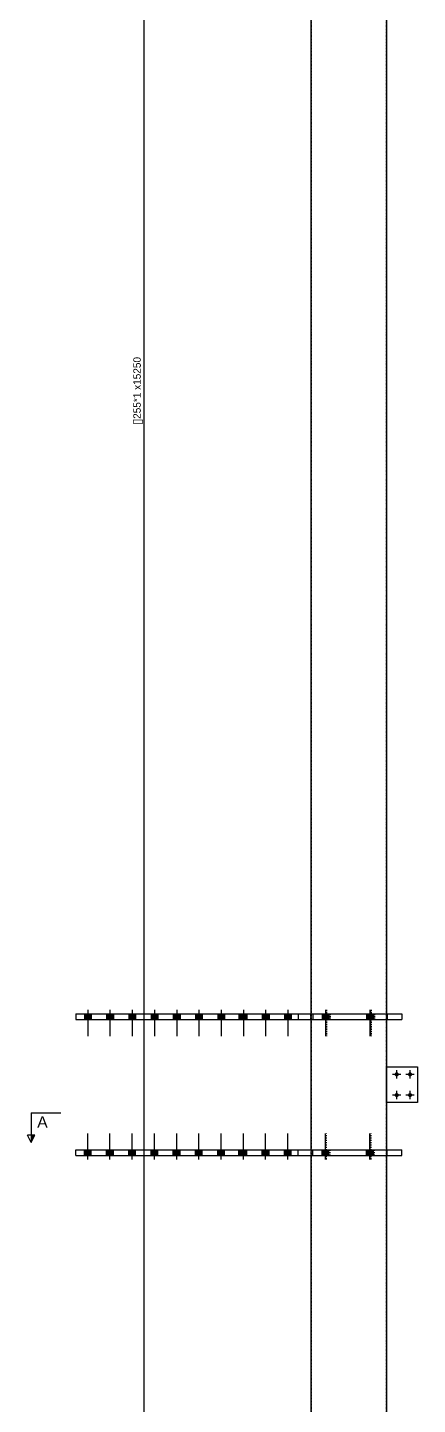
# Model space of a CAD drawing. Header units: millimetres. Extents: x 15962 to 71432, y 9666 to 72266.
# Drawn here: x 60872 to 62188, y 33116 to 37761 of the extents above; entities that cross this region are included whole.
import ezdxf

# ---------------------------------------------------------------- set-up
doc = ezdxf.new("R2010")
doc.units = ezdxf.units.MM
doc.header["$LTSCALE"] = 2
doc.linetypes.add('DXK_LINE_DOT1', pattern=[1.8814, 0.9407, -0.9407])
doc.linetypes.add('DXK_LINE_DOT2', pattern=[3.9198, 1.9599, -1.9599])
doc.styles.add('Arial', font='arial.ttf', dxfattribs={"height": 0.2})
doc.styles.add('Comic Sans MS', font='comic.ttf', dxfattribs={"height": 0.2})

msp = doc.modelspace()

# ---------------------------------------------------------------- hatches: boundary and pattern name
at = {"linetype": 'Continuous'}
for color, points in [(3, [(61087.2027, 34414.288), (61064.2027, 34414.288), (61064.2027, 34433.288), (61087.2027, 34433.288)]), (3, [(61087.2027, 34414.288), (61064.2027, 34414.288), (61064.2027, 34433.288), (61087.2027, 34433.288)]), (3, [(61162.2027, 34414.288), (61139.2027, 34414.288), (61139.2027, 34433.288), (61162.2027, 34433.288)]), (3, [(61162.2027, 34414.288), (61139.2027, 34414.288), (61139.2027, 34433.288), (61162.2027, 34433.288)]), (3, [(61237.2027, 34414.288), (61214.2027, 34414.288), (61214.2027, 34433.288), (61237.2027, 34433.288)]), (3, [(61237.2027, 34414.288), (61214.2027, 34414.288), (61214.2027, 34433.288), (61237.2027, 34433.288)]), (3, [(61312.2027, 34414.288), (61289.2027, 34414.288), (61289.2027, 34433.288), (61312.2027, 34433.288)]), (3, [(61312.2027, 34414.288), (61289.2027, 34414.288), (61289.2027, 34433.288), (61312.2027, 34433.288)]), (3, [(61387.2027, 34414.288), (61364.2027, 34414.288), (61364.2027, 34433.288), (61387.2027, 34433.288)]), (3, [(61387.2027, 34414.288), (61364.2027, 34414.288), (61364.2027, 34433.288), (61387.2027, 34433.288)]), (3, [(61462.2027, 34414.288), (61439.2027, 34414.288), (61439.2027, 34433.288), (61462.2027, 34433.288)]), (3, [(61462.2027, 34414.288), (61439.2027, 34414.288), (61439.2027, 34433.288), (61462.2027, 34433.288)]), (3, [(61537.2027, 34414.288), (61514.2027, 34414.288), (61514.2027, 34433.288), (61537.2027, 34433.288)]), (3, [(61537.2027, 34414.288), (61514.2027, 34414.288), (61514.2027, 34433.288), (61537.2027, 34433.288)]), (3, [(61612.2027, 34414.288), (61589.2027, 34414.288), (61589.2027, 34433.288), (61612.2027, 34433.288)]), (3, [(61612.2027, 34414.288), (61589.2027, 34414.288), (61589.2027, 34433.288), (61612.2027, 34433.288)]), (3, [(61687.2027, 34414.288), (61664.2027, 34414.288), (61664.2027, 34433.288), (61687.2027, 34433.288)]), (3, [(61687.2027, 34414.288), (61664.2027, 34414.288), (61664.2027, 34433.288), (61687.2027, 34433.288)]), (3, [(61762.2027, 34414.288), (61739.2027, 34414.288), (61739.2027, 34433.288), (61762.2027, 34433.288)]), (3, [(61762.2027, 34414.288), (61739.2027, 34414.288), (61739.2027, 34433.288), (61762.2027, 34433.288)]), (3, [(61889.3027, 34414.288), (61866.3027, 34414.288), (61866.3027, 34433.288), (61889.3027, 34433.288)]), (3, [(61889.3377, 34414.288), (61866.3377, 34414.288), (61866.3377, 34433.288), (61889.3377, 34433.288)]), (3, [(61889.3728, 34414.288), (61866.3728, 34414.288), (61866.3728, 34433.288), (61889.3728, 34433.288)]), (3, [(61889.4079, 34414.288), (61866.4079, 34414.288), (61866.4079, 34433.288), (61889.4079, 34433.288)]), (3, [(61889.443, 34414.288), (61866.443, 34414.288), (61866.443, 34433.288), (61889.443, 34433.288)]), (3, [(61889.478, 34414.288), (61866.478, 34414.288), (61866.478, 34433.288), (61889.478, 34433.288)]), (3, [(61889.5131, 34414.288), (61866.5131, 34414.288), (61866.5131, 34433.288), (61889.5131, 34433.288)]), (3, [(61889.5482, 34414.288), (61866.5482, 34414.288), (61866.5482, 34433.288), (61889.5482, 34433.288)]), (3, [(61889.5833, 34414.288), (61866.5833, 34414.288), (61866.5833, 34433.288), (61889.5833, 34433.288)]), (3, [(61889.6183, 34414.288), (61866.6183, 34414.288), (61866.6183, 34433.288), (61889.6183, 34433.288)]), (3, [(62039.3027, 34414.288), (62016.3027, 34414.288), (62016.3027, 34433.288), (62039.3027, 34433.288)]), (3, [(62039.3377, 34414.288), (62016.3377, 34414.288), (62016.3377, 34433.288), (62039.3377, 34433.288)]), (3, [(62039.3728, 34414.288), (62016.3728, 34414.288), (62016.3728, 34433.288), (62039.3728, 34433.288)]), (3, [(62039.4079, 34414.288), (62016.4079, 34414.288), (62016.4079, 34433.288), (62039.4079, 34433.288)]), (3, [(62039.443, 34414.288), (62016.443, 34414.288), (62016.443, 34433.288), (62039.443, 34433.288)]), (3, [(62039.478, 34414.288), (62016.478, 34414.288), (62016.478, 34433.288), (62039.478, 34433.288)]), (3, [(62039.5131, 34414.288), (62016.5131, 34414.288), (62016.5131, 34433.288), (62039.5131, 34433.288)]), (3, [(62039.5482, 34414.288), (62016.5482, 34414.288), (62016.5482, 34433.288), (62039.5482, 34433.288)]), (3, [(62039.5833, 34414.288), (62016.5833, 34414.288), (62016.5833, 34433.288), (62039.5833, 34433.288)]), (3, [(62039.6183, 34414.288), (62016.6183, 34414.288), (62016.6183, 34433.288), (62039.6183, 34433.288)]), (3, [(62111.0855, 34229.288, -1), (62125.0855, 34229.288, -1)]), (3, [(62156.0855, 34229.288, -1), (62170.0855, 34229.288, -1)]), (3, [(62111.0855, 34159.288, -1), (62125.0855, 34159.288, -1)]), (3, [(62156.0855, 34159.288, -1), (62170.0855, 34159.288, -1)]), (7, [(60884.9985, 34024.288), (60897.4985, 34024.288), (60884.9984, 33999.288)]), (3, [(61087.2027, 33974.288), (61064.2027, 33974.288), (61064.2027, 33955.288), (61087.2027, 33955.288)]), (3, [(61087.2027, 33974.288), (61064.2027, 33974.288), (61064.2027, 33955.288), (61087.2027, 33955.288)]), (3, [(61162.2027, 33974.288), (61139.2027, 33974.288), (61139.2027, 33955.288), (61162.2027, 33955.288)]), (3, [(61162.2027, 33974.288), (61139.2027, 33974.288), (61139.2027, 33955.288), (61162.2027, 33955.288)]), (3, [(61237.2027, 33974.288), (61214.2027, 33974.288), (61214.2027, 33955.288), (61237.2027, 33955.288)]), (3, [(61237.2027, 33974.288), (61214.2027, 33974.288), (61214.2027, 33955.288), (61237.2027, 33955.288)]), (3, [(61312.2027, 33974.288), (61289.2027, 33974.288), (61289.2027, 33955.288), (61312.2027, 33955.288)]), (3, [(61312.2027, 33974.288), (61289.2027, 33974.288), (61289.2027, 33955.288), (61312.2027, 33955.288)]), (3, [(61387.2027, 33974.288), (61364.2027, 33974.288), (61364.2027, 33955.288), (61387.2027, 33955.288)]), (3, [(61387.2027, 33974.288), (61364.2027, 33974.288), (61364.2027, 33955.288), (61387.2027, 33955.288)]), (3, [(61462.2027, 33974.288), (61439.2027, 33974.288), (61439.2027, 33955.288), (61462.2027, 33955.288)]), (3, [(61462.2027, 33974.288), (61439.2027, 33974.288), (61439.2027, 33955.288), (61462.2027, 33955.288)]), (3, [(61537.2027, 33974.288), (61514.2027, 33974.288), (61514.2027, 33955.288), (61537.2027, 33955.288)]), (3, [(61537.2027, 33974.288), (61514.2027, 33974.288), (61514.2027, 33955.288), (61537.2027, 33955.288)]), (3, [(61612.2027, 33974.288), (61589.2027, 33974.288), (61589.2027, 33955.288), (61612.2027, 33955.288)]), (3, [(61612.2027, 33974.288), (61589.2027, 33974.288), (61589.2027, 33955.288), (61612.2027, 33955.288)]), (3, [(61687.2027, 33974.288), (61664.2027, 33974.288), (61664.2027, 33955.288), (61687.2027, 33955.288)]), (3, [(61687.2027, 33974.288), (61664.2027, 33974.288), (61664.2027, 33955.288), (61687.2027, 33955.288)]), (3, [(61762.2027, 33974.288), (61739.2027, 33974.288), (61739.2027, 33955.288), (61762.2027, 33955.288)]), (3, [(61762.2027, 33974.288), (61739.2027, 33974.288), (61739.2027, 33955.288), (61762.2027, 33955.288)]), (3, [(61889.3027, 33974.288), (61866.3027, 33974.288), (61866.3027, 33955.288), (61889.3027, 33955.288)]), (3, [(61889.3377, 33974.288), (61866.3377, 33974.288), (61866.3377, 33955.288), (61889.3377, 33955.288)]), (3, [(61889.3728, 33974.288), (61866.3728, 33974.288), (61866.3728, 33955.288), (61889.3728, 33955.288)]), (3, [(61889.4079, 33974.288), (61866.4079, 33974.288), (61866.4079, 33955.288), (61889.4079, 33955.288)]), (3, [(61889.443, 33974.288), (61866.443, 33974.288), (61866.443, 33955.288), (61889.443, 33955.288)]), (3, [(61889.478, 33974.288), (61866.478, 33974.288), (61866.478, 33955.288), (61889.478, 33955.288)]), (3, [(61889.5131, 33974.288), (61866.5131, 33974.288), (61866.5131, 33955.288), (61889.5131, 33955.288)]), (3, [(61889.5482, 33974.288), (61866.5482, 33974.288), (61866.5482, 33955.288), (61889.5482, 33955.288)]), (3, [(61889.5833, 33974.288), (61866.5833, 33974.288), (61866.5833, 33955.288), (61889.5833, 33955.288)]), (3, [(61889.6183, 33974.288), (61866.6183, 33974.288), (61866.6183, 33955.288), (61889.6183, 33955.288)]), (3, [(62039.3027, 33974.288), (62016.3027, 33974.288), (62016.3027, 33955.288), (62039.3027, 33955.288)]), (3, [(62039.3377, 33974.288), (62016.3377, 33974.288), (62016.3377, 33955.288), (62039.3377, 33955.288)]), (3, [(62039.3728, 33974.288), (62016.3728, 33974.288), (62016.3728, 33955.288), (62039.3728, 33955.288)]), (3, [(62039.4079, 33974.288), (62016.4079, 33974.288), (62016.4079, 33955.288), (62039.4079, 33955.288)]), (3, [(62039.443, 33974.288), (62016.443, 33974.288), (62016.443, 33955.288), (62039.443, 33955.288)]), (3, [(62039.478, 33974.288), (62016.478, 33974.288), (62016.478, 33955.288), (62039.478, 33955.288)]), (3, [(62039.5131, 33974.288), (62016.5131, 33974.288), (62016.5131, 33955.288), (62039.5131, 33955.288)]), (3, [(62039.5482, 33974.288), (62016.5482, 33974.288), (62016.5482, 33955.288), (62039.5482, 33955.288)]), (3, [(62039.5833, 33974.288), (62016.5833, 33974.288), (62016.5833, 33955.288), (62039.5833, 33955.288)]), (3, [(62039.6183, 33974.288), (62016.6183, 33974.288), (62016.6183, 33955.288), (62039.6183, 33955.288)])]:
    msp.add_hatch(color=color, dxfattribs=at).paths.add_polyline_path(points)

# ---------------------------------------------------------------- linework, layer by layer
at = {"color": 8, "linetype": 'Continuous'}
msp.add_line((61265.5855, 28919.288), (61265.5855, 44169.288), dxfattribs=at)
at = {"color": 7, "linetype": 'DXK_LINE_DOT1'}
for p, q in [((61829.0855, 44169.288), (61829.0855, 28919.288)), ((62082.0855, 44169.288), (62082.0855, 28919.288)), ((61785.1677, 34433.288), (61785.6722, 34433.288)), ((61785.6722, 34433.288), (61785.9587, 34433.288)), ((61785.9587, 34433.288), (61785.9587, 34414.288)), ((61828.0855, 34414.288), (61828.0855, 34433.288)), ((61828.0855, 34414.288), (61828.0855, 34433.288)), ((62083.0855, 34414.288), (62083.0855, 34433.288)), ((62083.0855, 34414.288), (62083.0855, 34433.288)), ((61785.1677, 33955.288), (61785.6722, 33955.288)), ((61785.6722, 33955.288), (61785.9587, 33955.288)), ((61785.9587, 33955.288), (61785.9587, 33974.288)), ((61828.0855, 33974.288), (61828.0855, 33955.288)), ((61828.0855, 33974.288), (61828.0855, 33955.288)), ((62083.0855, 33974.288), (62083.0855, 33955.288)), ((62083.0855, 33974.288), (62083.0855, 33955.288))]:
    msp.add_line(p, q, dxfattribs=at)
at = {"color": 7, "linetype": 'Continuous'}
for p, q in [((61828.0855, 43655.288), (61828.0855, 33974.288)), ((62083.0855, 43655.288), (62083.0855, 33974.288)), ((61035.6584, 34433.288), (62135.128, 34433.288)), ((61035.6584, 34433.288), (61035.6584, 34414.288)), ((61035.7469, 34433.288), (61035.7469, 34414.288)), ((61585.8901, 34433.288), (61585.8901, 34414.288)), ((61785.1381, 34433.288), (61785.1677, 34433.288)), ((61785.1381, 34433.288), (61785.1381, 34414.288)), ((61785.6722, 34433.288), (61785.6722, 34414.288)), ((61835.5535, 34433.288), (61835.5535, 34414.288)), ((62085.5535, 34433.288), (62085.5535, 34414.288)), ((62135.128, 34433.288), (62135.128, 34414.288)), ((61035.7469, 34414.288), (61035.6584, 34414.288)), ((61035.6584, 34414.288), (61035.7469, 34414.288)), ((61035.7469, 34414.288), (62135.128, 34414.288)), ((62083.1015, 34134.288), (62083.1015, 34254.288)), ((62083.1015, 34254.288), (62188.1015, 34254.288)), ((62188.1015, 34254.288), (62188.1015, 34134.288)), ((62188.1015, 34134.288), (62083.1015, 34134.288)), ((60884.9984, 33999.288), (60872.4985, 34024.2881)), ((60897.4985, 34024.288), (60872.4985, 34024.2881)), ((60884.9984, 33999.288), (60897.4985, 34024.288)), ((61035.6584, 33955.288), (61035.6584, 33974.288)), ((61035.7469, 33974.288), (61035.6584, 33974.288)), ((61035.6584, 33974.288), (61035.7469, 33974.288)), ((61035.6584, 33955.288), (62135.128, 33955.288)), ((61035.7469, 33955.288), (61035.7469, 33974.288)), ((61035.7469, 33974.288), (62135.128, 33974.288)), ((61585.8901, 33955.288), (61585.8901, 33974.288)), ((61785.1381, 33955.288), (61785.1381, 33974.288)), ((61785.1381, 33955.288), (61785.1677, 33955.288)), ((61785.6722, 33955.288), (61785.6722, 33974.288)), ((61828.0855, 33955.288), (61828.0855, 28919.288)), ((61835.5535, 33955.288), (61835.5535, 33974.288)), ((62083.0855, 33955.288), (62083.0855, 28919.288)), ((62085.5535, 33955.288), (62085.5535, 33974.288)), ((62135.128, 33955.288), (62135.128, 33974.288))]:
    msp.add_line(p, q, dxfattribs=at)
at = {"color": 3, "linetype": 'Continuous'}
for p, q in [((61064.2027, 34433.288), (61064.2027, 34414.288)), ((61064.2027, 34433.288), (61064.2027, 34414.288)), ((61075.7027, 34446.488), (61075.7027, 34358.288)), ((61075.7027, 34446.488), (61075.7027, 34358.288)), ((61087.2027, 34433.288), (61087.2027, 34414.288)), ((61087.2027, 34433.288), (61087.2027, 34414.288)), ((61139.2027, 34433.288), (61139.2027, 34414.288)), ((61139.2027, 34433.288), (61139.2027, 34414.288)), ((61150.7027, 34446.488), (61150.7027, 34358.288)), ((61150.7027, 34446.488), (61150.7027, 34358.288)), ((61162.2027, 34433.288), (61162.2027, 34414.288)), ((61162.2027, 34433.288), (61162.2027, 34414.288)), ((61214.2027, 34433.288), (61214.2027, 34414.288)), ((61214.2027, 34433.288), (61214.2027, 34414.288)), ((61225.7027, 34446.488), (61225.7027, 34358.288)), ((61225.7027, 34446.488), (61225.7027, 34358.288)), ((61237.2027, 34433.288), (61237.2027, 34414.288)), ((61237.2027, 34433.288), (61237.2027, 34414.288)), ((61289.2027, 34433.288), (61289.2027, 34414.288)), ((61289.2027, 34433.288), (61289.2027, 34414.288)), ((61300.7027, 34446.488), (61300.7027, 34358.288)), ((61300.7027, 34446.488), (61300.7027, 34358.288)), ((61312.2027, 34433.288), (61312.2027, 34414.288)), ((61312.2027, 34433.288), (61312.2027, 34414.288)), ((61364.2027, 34433.288), (61364.2027, 34414.288)), ((61364.2027, 34433.288), (61364.2027, 34414.288)), ((61375.7027, 34446.488), (61375.7027, 34358.288)), ((61375.7027, 34446.488), (61375.7027, 34358.288)), ((61387.2027, 34433.288), (61387.2027, 34414.288)), ((61387.2027, 34433.288), (61387.2027, 34414.288)), ((61439.2027, 34433.288), (61439.2027, 34414.288)), ((61439.2027, 34433.288), (61439.2027, 34414.288)), ((61450.7027, 34446.488), (61450.7027, 34358.288)), ((61450.7027, 34446.488), (61450.7027, 34358.288)), ((61462.2027, 34433.288), (61462.2027, 34414.288)), ((61462.2027, 34433.288), (61462.2027, 34414.288)), ((61514.2027, 34433.288), (61514.2027, 34414.288)), ((61514.2027, 34433.288), (61514.2027, 34414.288)), ((61525.7027, 34446.488), (61525.7027, 34358.288)), ((61525.7027, 34446.488), (61525.7027, 34358.288)), ((61537.2027, 34433.288), (61537.2027, 34414.288)), ((61537.2027, 34433.288), (61537.2027, 34414.288)), ((61589.2027, 34433.288), (61589.2027, 34414.288)), ((61589.2027, 34433.288), (61589.2027, 34414.288)), ((61600.7027, 34446.488), (61600.7027, 34358.288)), ((61600.7027, 34446.488), (61600.7027, 34358.288)), ((61612.2027, 34433.288), (61612.2027, 34414.288)), ((61612.2027, 34433.288), (61612.2027, 34414.288)), ((61664.2027, 34433.288), (61664.2027, 34414.288)), ((61664.2027, 34433.288), (61664.2027, 34414.288)), ((61675.7027, 34446.488), (61675.7027, 34358.288)), ((61675.7027, 34446.488), (61675.7027, 34358.288)), ((61687.2027, 34433.288), (61687.2027, 34414.288)), ((61687.2027, 34433.288), (61687.2027, 34414.288)), ((61739.2027, 34433.288), (61739.2027, 34414.288)), ((61739.2027, 34433.288), (61739.2027, 34414.288)), ((61750.7027, 34446.488), (61750.7027, 34358.288)), ((61750.7027, 34446.488), (61750.7027, 34358.288)), ((61762.2027, 34433.288), (61762.2027, 34414.288)), ((61762.2027, 34433.288), (61762.2027, 34414.288)), ((61866.3027, 34433.288), (61866.3027, 34414.288)), ((61866.3377, 34433.288), (61866.3377, 34414.288)), ((61866.3728, 34433.288), (61866.3728, 34414.288)), ((61866.4079, 34433.288), (61866.4079, 34414.288)), ((61866.443, 34433.288), (61866.443, 34414.288)), ((61866.478, 34433.288), (61866.478, 34414.288)), ((61866.5131, 34433.288), (61866.5131, 34414.288)), ((61866.5482, 34433.288), (61866.5482, 34414.288)), ((61866.5833, 34433.288), (61866.5833, 34414.288)), ((61866.6183, 34433.288), (61866.6183, 34414.288)), ((61877.8027, 34446.488), (61877.8027, 34358.288)), ((61877.8377, 34446.488), (61877.8377, 34358.288)), ((61877.8728, 34446.488), (61877.8728, 34358.288)), ((61877.9079, 34446.488), (61877.9079, 34358.288)), ((61877.943, 34446.488), (61877.943, 34358.288)), ((61877.978, 34446.488), (61877.978, 34358.288)), ((61878.0131, 34446.488), (61878.0131, 34358.288)), ((61878.0482, 34446.488), (61878.0482, 34358.288)), ((61878.0833, 34446.488), (61878.0833, 34358.288)), ((61878.1183, 34446.488), (61878.1183, 34358.288)), ((61889.3027, 34433.288), (61889.3027, 34414.288)), ((61889.3377, 34433.288), (61889.3377, 34414.288)), ((61889.3728, 34433.288), (61889.3728, 34414.288)), ((61889.4079, 34433.288), (61889.4079, 34414.288)), ((61889.443, 34433.288), (61889.443, 34414.288)), ((61889.478, 34433.288), (61889.478, 34414.288)), ((61889.5131, 34433.288), (61889.5131, 34414.288)), ((61889.5482, 34433.288), (61889.5482, 34414.288)), ((61889.5833, 34433.288), (61889.5833, 34414.288)), ((61889.6183, 34433.288), (61889.6183, 34414.288)), ((62016.3027, 34433.288), (62016.3027, 34414.288)), ((62016.3377, 34433.288), (62016.3377, 34414.288)), ((62016.3728, 34433.288), (62016.3728, 34414.288)), ((62016.4079, 34433.288), (62016.4079, 34414.288)), ((62016.443, 34433.288), (62016.443, 34414.288)), ((62016.478, 34433.288), (62016.478, 34414.288)), ((62016.5131, 34433.288), (62016.5131, 34414.288)), ((62016.5482, 34433.288), (62016.5482, 34414.288)), ((62016.5833, 34433.288), (62016.5833, 34414.288)), ((62016.6183, 34433.288), (62016.6183, 34414.288)), ((62027.8027, 34446.488), (62027.8027, 34358.288)), ((62027.8377, 34446.488), (62027.8377, 34358.288)), ((62027.8728, 34446.488), (62027.8728, 34358.288)), ((62027.9079, 34446.488), (62027.9079, 34358.288)), ((62027.943, 34446.488), (62027.943, 34358.288)), ((62027.978, 34446.488), (62027.978, 34358.288)), ((62028.0131, 34446.488), (62028.0131, 34358.288)), ((62028.0482, 34446.488), (62028.0482, 34358.288)), ((62028.0833, 34446.488), (62028.0833, 34358.288)), ((62028.1183, 34446.488), (62028.1183, 34358.288)), ((62039.3027, 34433.288), (62039.3027, 34414.288)), ((62039.3377, 34433.288), (62039.3377, 34414.288)), ((62039.3728, 34433.288), (62039.3728, 34414.288)), ((62039.4079, 34433.288), (62039.4079, 34414.288)), ((62039.443, 34433.288), (62039.443, 34414.288)), ((62039.478, 34433.288), (62039.478, 34414.288)), ((62039.5131, 34433.288), (62039.5131, 34414.288)), ((62039.5482, 34433.288), (62039.5482, 34414.288)), ((62039.5833, 34433.288), (62039.5833, 34414.288)), ((62039.6183, 34433.288), (62039.6183, 34414.288)), ((62118.0855, 34215.288), (62118.0855, 34243.288)), ((62163.0855, 34215.288), (62163.0855, 34243.288)), ((62132.0855, 34229.288), (62104.0855, 34229.288)), ((62177.0855, 34229.288), (62149.0855, 34229.288)), ((62132.0855, 34159.288), (62104.0855, 34159.288)), ((62118.0855, 34145.288), (62118.0855, 34173.288)), ((62177.0855, 34159.288), (62149.0855, 34159.288)), ((62163.0855, 34145.288), (62163.0855, 34173.288)), ((61075.7027, 33942.088), (61075.7027, 34030.288)), ((61075.7027, 33942.088), (61075.7027, 34030.288)), ((61150.7027, 33942.088), (61150.7027, 34030.288)), ((61150.7027, 33942.088), (61150.7027, 34030.288)), ((61225.7027, 33942.088), (61225.7027, 34030.288)), ((61225.7027, 33942.088), (61225.7027, 34030.288)), ((61300.7027, 33942.088), (61300.7027, 34030.288)), ((61300.7027, 33942.088), (61300.7027, 34030.288)), ((61375.7027, 33942.088), (61375.7027, 34030.288)), ((61375.7027, 33942.088), (61375.7027, 34030.288)), ((61450.7027, 33942.088), (61450.7027, 34030.288)), ((61450.7027, 33942.088), (61450.7027, 34030.288)), ((61525.7027, 33942.088), (61525.7027, 34030.288)), ((61525.7027, 33942.088), (61525.7027, 34030.288)), ((61600.7027, 33942.088), (61600.7027, 34030.288)), ((61600.7027, 33942.088), (61600.7027, 34030.288)), ((61675.7027, 33942.088), (61675.7027, 34030.288)), ((61675.7027, 33942.088), (61675.7027, 34030.288)), ((61750.7027, 33942.088), (61750.7027, 34030.288)), ((61750.7027, 33942.088), (61750.7027, 34030.288)), ((61877.8027, 33942.088), (61877.8027, 34030.288)), ((61877.8377, 33942.088), (61877.8377, 34030.288)), ((61877.8728, 33942.088), (61877.8728, 34030.288)), ((61877.9079, 33942.088), (61877.9079, 34030.288)), ((61877.943, 33942.088), (61877.943, 34030.288)), ((61877.978, 33942.088), (61877.978, 34030.288)), ((61878.0131, 33942.088), (61878.0131, 34030.288)), ((61878.0482, 33942.088), (61878.0482, 34030.288)), ((61878.0833, 33942.088), (61878.0833, 34030.288)), ((61878.1183, 33942.088), (61878.1183, 34030.288)), ((62027.8027, 33942.088), (62027.8027, 34030.288)), ((62027.8377, 33942.088), (62027.8377, 34030.288)), ((62027.8728, 33942.088), (62027.8728, 34030.288)), ((62027.9079, 33942.088), (62027.9079, 34030.288)), ((62027.943, 33942.088), (62027.943, 34030.288)), ((62027.978, 33942.088), (62027.978, 34030.288)), ((62028.0131, 33942.088), (62028.0131, 34030.288)), ((62028.0482, 33942.088), (62028.0482, 34030.288)), ((62028.0833, 33942.088), (62028.0833, 34030.288)), ((62028.1183, 33942.088), (62028.1183, 34030.288)), ((61064.2027, 33955.288), (61064.2027, 33974.288)), ((61064.2027, 33955.288), (61064.2027, 33974.288)), ((61087.2027, 33955.288), (61087.2027, 33974.288)), ((61087.2027, 33955.288), (61087.2027, 33974.288)), ((61139.2027, 33955.288), (61139.2027, 33974.288)), ((61139.2027, 33955.288), (61139.2027, 33974.288)), ((61162.2027, 33955.288), (61162.2027, 33974.288)), ((61162.2027, 33955.288), (61162.2027, 33974.288)), ((61214.2027, 33955.288), (61214.2027, 33974.288)), ((61214.2027, 33955.288), (61214.2027, 33974.288)), ((61237.2027, 33955.288), (61237.2027, 33974.288)), ((61237.2027, 33955.288), (61237.2027, 33974.288)), ((61289.2027, 33955.288), (61289.2027, 33974.288)), ((61289.2027, 33955.288), (61289.2027, 33974.288)), ((61312.2027, 33955.288), (61312.2027, 33974.288)), ((61312.2027, 33955.288), (61312.2027, 33974.288)), ((61364.2027, 33955.288), (61364.2027, 33974.288)), ((61364.2027, 33955.288), (61364.2027, 33974.288)), ((61387.2027, 33955.288), (61387.2027, 33974.288)), ((61387.2027, 33955.288), (61387.2027, 33974.288)), ((61439.2027, 33955.288), (61439.2027, 33974.288)), ((61439.2027, 33955.288), (61439.2027, 33974.288)), ((61462.2027, 33955.288), (61462.2027, 33974.288)), ((61462.2027, 33955.288), (61462.2027, 33974.288)), ((61514.2027, 33955.288), (61514.2027, 33974.288)), ((61514.2027, 33955.288), (61514.2027, 33974.288)), ((61537.2027, 33955.288), (61537.2027, 33974.288)), ((61537.2027, 33955.288), (61537.2027, 33974.288)), ((61589.2027, 33955.288), (61589.2027, 33974.288)), ((61589.2027, 33955.288), (61589.2027, 33974.288)), ((61612.2027, 33955.288), (61612.2027, 33974.288)), ((61612.2027, 33955.288), (61612.2027, 33974.288)), ((61664.2027, 33955.288), (61664.2027, 33974.288)), ((61664.2027, 33955.288), (61664.2027, 33974.288)), ((61687.2027, 33955.288), (61687.2027, 33974.288)), ((61687.2027, 33955.288), (61687.2027, 33974.288)), ((61739.2027, 33955.288), (61739.2027, 33974.288)), ((61739.2027, 33955.288), (61739.2027, 33974.288)), ((61762.2027, 33955.288), (61762.2027, 33974.288)), ((61762.2027, 33955.288), (61762.2027, 33974.288)), ((61866.3027, 33955.288), (61866.3027, 33974.288)), ((61866.3377, 33955.288), (61866.3377, 33974.288)), ((61866.3728, 33955.288), (61866.3728, 33974.288)), ((61866.4079, 33955.288), (61866.4079, 33974.288)), ((61866.443, 33955.288), (61866.443, 33974.288)), ((61866.478, 33955.288), (61866.478, 33974.288)), ((61866.5131, 33955.288), (61866.5131, 33974.288)), ((61866.5482, 33955.288), (61866.5482, 33974.288)), ((61866.5833, 33955.288), (61866.5833, 33974.288)), ((61866.6183, 33955.288), (61866.6183, 33974.288)), ((61889.3027, 33955.288), (61889.3027, 33974.288)), ((61889.3377, 33955.288), (61889.3377, 33974.288)), ((61889.3728, 33955.288), (61889.3728, 33974.288)), ((61889.4079, 33955.288), (61889.4079, 33974.288)), ((61889.443, 33955.288), (61889.443, 33974.288)), ((61889.478, 33955.288), (61889.478, 33974.288)), ((61889.5131, 33955.288), (61889.5131, 33974.288)), ((61889.5482, 33955.288), (61889.5482, 33974.288)), ((61889.5833, 33955.288), (61889.5833, 33974.288)), ((61889.6183, 33955.288), (61889.6183, 33974.288)), ((62016.3027, 33955.288), (62016.3027, 33974.288)), ((62016.3377, 33955.288), (62016.3377, 33974.288)), ((62016.3728, 33955.288), (62016.3728, 33974.288)), ((62016.4079, 33955.288), (62016.4079, 33974.288)), ((62016.443, 33955.288), (62016.443, 33974.288)), ((62016.478, 33955.288), (62016.478, 33974.288)), ((62016.5131, 33955.288), (62016.5131, 33974.288)), ((62016.5482, 33955.288), (62016.5482, 33974.288)), ((62016.5833, 33955.288), (62016.5833, 33974.288)), ((62016.6183, 33955.288), (62016.6183, 33974.288)), ((62039.3027, 33955.288), (62039.3027, 33974.288)), ((62039.3377, 33955.288), (62039.3377, 33974.288)), ((62039.3728, 33955.288), (62039.3728, 33974.288)), ((62039.4079, 33955.288), (62039.4079, 33974.288)), ((62039.443, 33955.288), (62039.443, 33974.288)), ((62039.478, 33955.288), (62039.478, 33974.288)), ((62039.5131, 33955.288), (62039.5131, 33974.288)), ((62039.5482, 33955.288), (62039.5482, 33974.288)), ((62039.5833, 33955.288), (62039.5833, 33974.288)), ((62039.6183, 33955.288), (62039.6183, 33974.288))]:
    msp.add_line(p, q, dxfattribs=at)
at = {"color": 3, "linetype": 'DXK_LINE_DOT2'}
for p, q in [((61869.7398, 34433.288), (61869.7398, 34414.288)), ((61869.7749, 34433.288), (61869.7749, 34414.288)), ((61869.81, 34433.288), (61869.81, 34414.288)), ((61869.845, 34433.288), (61869.845, 34414.288)), ((61869.8801, 34433.288), (61869.8801, 34414.288)), ((61869.9152, 34433.288), (61869.9152, 34414.288)), ((61869.9503, 34433.288), (61869.9503, 34414.288)), ((61869.9853, 34433.288), (61869.9853, 34414.288)), ((61870.0204, 34433.288), (61870.0204, 34414.288)), ((61870.0555, 34433.288), (61870.0555, 34414.288)), ((61870.0906, 34433.288), (61870.0906, 34414.288)), ((61881.2398, 34446.488), (61881.2398, 34358.288)), ((61881.2749, 34446.488), (61881.2749, 34358.288)), ((61881.31, 34446.488), (61881.31, 34358.288)), ((61881.345, 34446.488), (61881.345, 34358.288)), ((61881.3801, 34446.488), (61881.3801, 34358.288)), ((61881.4152, 34446.488), (61881.4152, 34358.288)), ((61881.4503, 34446.488), (61881.4503, 34358.288)), ((61881.4853, 34446.488), (61881.4853, 34358.288)), ((61881.5204, 34446.488), (61881.5204, 34358.288)), ((61881.5555, 34446.488), (61881.5555, 34358.288)), ((61881.5906, 34446.488), (61881.5906, 34358.288)), ((61892.7398, 34433.288), (61892.7398, 34414.288)), ((61892.7749, 34433.288), (61892.7749, 34414.288)), ((61892.81, 34433.288), (61892.81, 34414.288)), ((61892.845, 34433.288), (61892.845, 34414.288)), ((61892.8801, 34433.288), (61892.8801, 34414.288)), ((61892.9152, 34433.288), (61892.9152, 34414.288)), ((61892.9503, 34433.288), (61892.9503, 34414.288)), ((61892.9853, 34433.288), (61892.9853, 34414.288)), ((61893.0204, 34433.288), (61893.0204, 34414.288)), ((61893.0555, 34433.288), (61893.0555, 34414.288)), ((61893.0906, 34433.288), (61893.0906, 34414.288)), ((62019.7398, 34433.288), (62019.7398, 34414.288)), ((62019.7749, 34433.288), (62019.7749, 34414.288)), ((62019.8099, 34433.288), (62019.8099, 34414.288)), ((62019.845, 34433.288), (62019.845, 34414.288)), ((62019.8801, 34433.288), (62019.8801, 34414.288)), ((62019.9152, 34433.288), (62019.9152, 34414.288)), ((62019.9502, 34433.288), (62019.9502, 34414.288)), ((62019.9853, 34433.288), (62019.9853, 34414.288)), ((62020.0204, 34433.288), (62020.0204, 34414.288)), ((62020.0555, 34433.288), (62020.0555, 34414.288)), ((62020.0905, 34433.288), (62020.0905, 34414.288)), ((62031.2398, 34446.488), (62031.2398, 34358.288)), ((62031.2749, 34446.488), (62031.2749, 34358.288)), ((62031.3099, 34446.488), (62031.3099, 34358.288)), ((62031.345, 34446.488), (62031.345, 34358.288)), ((62031.3801, 34446.488), (62031.3801, 34358.288)), ((62031.4152, 34446.488), (62031.4152, 34358.288)), ((62031.4502, 34446.488), (62031.4502, 34358.288)), ((62031.4853, 34446.488), (62031.4853, 34358.288)), ((62031.5204, 34446.488), (62031.5204, 34358.288)), ((62031.5555, 34446.488), (62031.5555, 34358.288)), ((62031.5905, 34446.488), (62031.5905, 34358.288)), ((62042.7398, 34433.288), (62042.7398, 34414.288)), ((62042.7749, 34433.288), (62042.7749, 34414.288)), ((62042.8099, 34433.288), (62042.8099, 34414.288)), ((62042.845, 34433.288), (62042.845, 34414.288)), ((62042.8801, 34433.288), (62042.8801, 34414.288)), ((62042.9152, 34433.288), (62042.9152, 34414.288)), ((62042.9502, 34433.288), (62042.9502, 34414.288)), ((62042.9853, 34433.288), (62042.9853, 34414.288)), ((62043.0204, 34433.288), (62043.0204, 34414.288)), ((62043.0555, 34433.288), (62043.0555, 34414.288)), ((62043.0905, 34433.288), (62043.0905, 34414.288)), ((61881.2398, 33942.088), (61881.2398, 34030.288)), ((61881.2749, 33942.088), (61881.2749, 34030.288)), ((61881.31, 33942.088), (61881.31, 34030.288)), ((61881.345, 33942.088), (61881.345, 34030.288)), ((61881.3801, 33942.088), (61881.3801, 34030.288)), ((61881.4152, 33942.088), (61881.4152, 34030.288)), ((61881.4503, 33942.088), (61881.4503, 34030.288)), ((61881.4853, 33942.088), (61881.4853, 34030.288)), ((61881.5204, 33942.088), (61881.5204, 34030.288)), ((61881.5555, 33942.088), (61881.5555, 34030.288)), ((61881.5906, 33942.088), (61881.5906, 34030.288)), ((62031.2398, 33942.088), (62031.2398, 34030.288)), ((62031.2749, 33942.088), (62031.2749, 34030.288)), ((62031.3099, 33942.088), (62031.3099, 34030.288)), ((62031.345, 33942.088), (62031.345, 34030.288)), ((62031.3801, 33942.088), (62031.3801, 34030.288)), ((62031.4152, 33942.088), (62031.4152, 34030.288)), ((62031.4502, 33942.088), (62031.4502, 34030.288)), ((62031.4853, 33942.088), (62031.4853, 34030.288)), ((62031.5204, 33942.088), (62031.5204, 34030.288)), ((62031.5555, 33942.088), (62031.5555, 34030.288)), ((62031.5905, 33942.088), (62031.5905, 34030.288)), ((61869.7398, 33955.288), (61869.7398, 33974.288)), ((61869.7749, 33955.288), (61869.7749, 33974.288)), ((61869.81, 33955.288), (61869.81, 33974.288)), ((61869.845, 33955.288), (61869.845, 33974.288)), ((61869.8801, 33955.288), (61869.8801, 33974.288)), ((61869.9152, 33955.288), (61869.9152, 33974.288)), ((61869.9503, 33955.288), (61869.9503, 33974.288)), ((61869.9853, 33955.288), (61869.9853, 33974.288)), ((61870.0204, 33955.288), (61870.0204, 33974.288)), ((61870.0555, 33955.288), (61870.0555, 33974.288)), ((61870.0906, 33955.288), (61870.0906, 33974.288)), ((61892.7398, 33955.288), (61892.7398, 33974.288)), ((61892.7749, 33955.288), (61892.7749, 33974.288)), ((61892.81, 33955.288), (61892.81, 33974.288)), ((61892.845, 33955.288), (61892.845, 33974.288)), ((61892.8801, 33955.288), (61892.8801, 33974.288)), ((61892.9152, 33955.288), (61892.9152, 33974.288)), ((61892.9503, 33955.288), (61892.9503, 33974.288)), ((61892.9853, 33955.288), (61892.9853, 33974.288)), ((61893.0204, 33955.288), (61893.0204, 33974.288)), ((61893.0555, 33955.288), (61893.0555, 33974.288)), ((61893.0906, 33955.288), (61893.0906, 33974.288)), ((62019.7398, 33955.288), (62019.7398, 33974.288)), ((62019.7749, 33955.288), (62019.7749, 33974.288)), ((62019.8099, 33955.288), (62019.8099, 33974.288)), ((62019.845, 33955.288), (62019.845, 33974.288)), ((62019.8801, 33955.288), (62019.8801, 33974.288)), ((62019.9152, 33955.288), (62019.9152, 33974.288)), ((62019.9502, 33955.288), (62019.9502, 33974.288)), ((62019.9853, 33955.288), (62019.9853, 33974.288)), ((62020.0204, 33955.288), (62020.0204, 33974.288)), ((62020.0555, 33955.288), (62020.0555, 33974.288)), ((62020.0905, 33955.288), (62020.0905, 33974.288)), ((62042.7398, 33955.288), (62042.7398, 33974.288)), ((62042.7749, 33955.288), (62042.7749, 33974.288)), ((62042.8099, 33955.288), (62042.8099, 33974.288)), ((62042.845, 33955.288), (62042.845, 33974.288)), ((62042.8801, 33955.288), (62042.8801, 33974.288)), ((62042.9152, 33955.288), (62042.9152, 33974.288)), ((62042.9502, 33955.288), (62042.9502, 33974.288)), ((62042.9853, 33955.288), (62042.9853, 33974.288)), ((62043.0204, 33955.288), (62043.0204, 33974.288)), ((62043.0555, 33955.288), (62043.0555, 33974.288)), ((62043.0905, 33955.288), (62043.0905, 33974.288))]:
    msp.add_line(p, q, dxfattribs=at)

# ---------------------------------------------------------------- wipeouts: each hides what was drawn before it
at = {"color": 0, "linetype": 'Continuous'}
msp.add_wipeout([(60940.5453, 34049.288), (60940.5453, 34089.288), (60904.9984, 34089.288), (60904.9984, 34049.288)], dxfattribs=at)

# ---------------------------------------------------------------- next in the draw order: linework, layer by layer
at = {"color": 7, "linetype": 'Continuous'}
for q in [(60984.9984, 34099.288), (60884.9984, 33999.288)]:
    msp.add_line((60884.9984, 34099.288), q, dxfattribs=at)

# ---------------------------------------------------------------- next in the draw order: texts
at = {"color": 3, "linetype": 'Continuous', "style": 'Arial'}
msp.add_text('A', height=38.2031, dxfattribs=at).set_placement((60904.9984, 34049.288))

# ---------------------------------------------------------------- next in the draw order: wipeouts: each hides what was drawn before it
at = {"color": 0}
msp.add_wipeout([(61259.5846, 36671.81), (61224.5846, 36671.8099), (61224.5855, 36416.7659), (61259.5855, 36416.7661)], dxfattribs=at)

# ---------------------------------------------------------------- next in the draw order: texts
at = {"color": 3, "style": 'Comic Sans MS'}
msp.add_text('[]255*1 x15250', height=25.292969, rotation=90.0002105, dxfattribs=at).set_placement((61254.5855, 36421.766))

doc.saveas('drawing.dxf')
